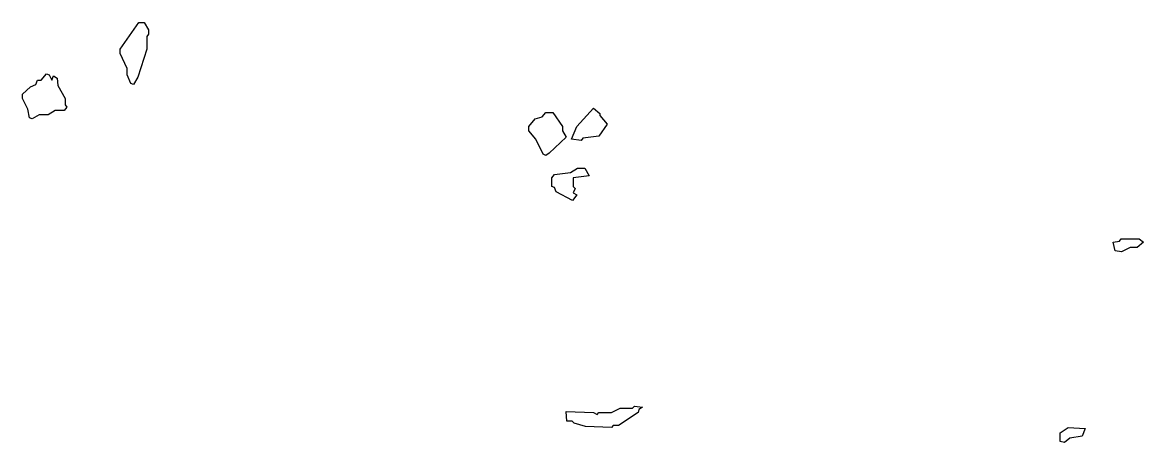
# Model space of a CAD drawing. Header units: millimetres. Extents: x 0 to 8586, y 0 to 1015.
# Drawn here: x 0 to 2707, y 0 to 1015 of the extents above; entities outside this region: 1.
import ezdxf

# ---------------------------------------------------------------- set-up
doc = ezdxf.new("R2010")
doc.units = ezdxf.units.MM
doc.layers.add('K', color=7, linetype='Continuous')

msp = doc.modelspace()

# ---------------------------------------------------------------- linework, layer by layer
at = {"layer": 'K'}
for points in [[(261.5, 867.4), (252.9, 888.2), (252.9, 903.7), (235.7, 940), (235.7, 950.4), (280.8, 1015.2), (293.7, 1015.2), (304.5, 997), (304.5, 986.6), (300.2, 981.4), (300.2, 950.4), (278.8, 883), (268, 864.8), (261.5, 867.4)], [(17.2, 784.6), (12.9, 805.3), (0, 831.2), (0, 841.7), (19.3, 859.8), (32.2, 865), (36.5, 875.4), (45.1, 875.4), (57.9, 890.9), (64.5, 888.3), (70.8, 875.5), (75.1, 885.8), (83.8, 880.5), (85.9, 862.4), (103.1, 831.3), (103.1, 815.8), (107.4, 810.6), (100.9, 802.7), (79.4, 802.7), (62.3, 792.3), (40.8, 792.3), (23.7, 782), (17.2, 784.6)], [(1240, 732.8), (1222.9, 753.6), (1222.9, 764), (1237.9, 782.2), (1255, 787.3), (1263.6, 797.7), (1280.9, 797.7), (1304.5, 764), (1304.5, 753.6), (1313.1, 738), (1272.3, 699.1), (1263.7, 693.9), (1257.2, 696.5), (1240, 732.8)], [(1338.6, 764), (1379.4, 808.1), (1394.5, 795.1), (1394.5, 789.9), (1411.7, 769.1), (1392.3, 740.6), (1353.7, 735.4), (1349.4, 730.2), (1325.7, 732.8), (1338.6, 764)], [(1285, 616.3), (1278.6, 618.9), (1278.6, 639.7), (1285, 647.5), (1323.6, 652.7), (1340.8, 663.1), (1358, 663.1), (1368.8, 644.8), (1330.2, 639.6), (1330.2, 619), (1334.5, 613.8), (1330.2, 603.5), (1338.8, 598.3), (1328, 585.2), (1289.3, 605.9), (1285, 616.3)], [(2638.6, 463.5), (2634.3, 484.4), (2649.3, 487), (2653.6, 492.2), (2696.6, 492.2), (2707.4, 484.3), (2692.3, 471.3), (2675.1, 471.3), (2653.7, 460.9), (2638.6, 463.5)], [(8551.4, 360), (8553.6, 372.8), (8534.3, 370.3), (8542.9, 406.7), (8566.5, 409.3), (8583.7, 424.9), (8585.9, 411.8), (8581.6, 406.6), (8581.6, 380.7), (8558, 357.3), (8551.4, 360)], [(1332.2, 46.6), (1327.9, 51.8), (1315, 51.8), (1312.8, 75.3), (1379.4, 72.7), (1387.9, 67.6), (1392.2, 72.7), (1422.2, 72.7), (1443.6, 83.1), (1473.6, 83.1), (1477.9, 88.3), (1497.5, 85.6), (1488.8, 80.3), (1486.6, 72.5), (1439.4, 41.4), (1426.6, 41.4), (1422.3, 36.3), (1360.1, 38.8), (1332.2, 46.6)], [(2505.7, 2.6), (2505.7, 23.5), (2525.1, 36.5), (2566, 33.9), (2559.5, 15.6), (2529.4, 10.4), (2516.6, 0), (2505.7, 2.6)]]:
    msp.add_lwpolyline(points, close=True, dxfattribs=at)

doc.saveas('drawing.dxf')
